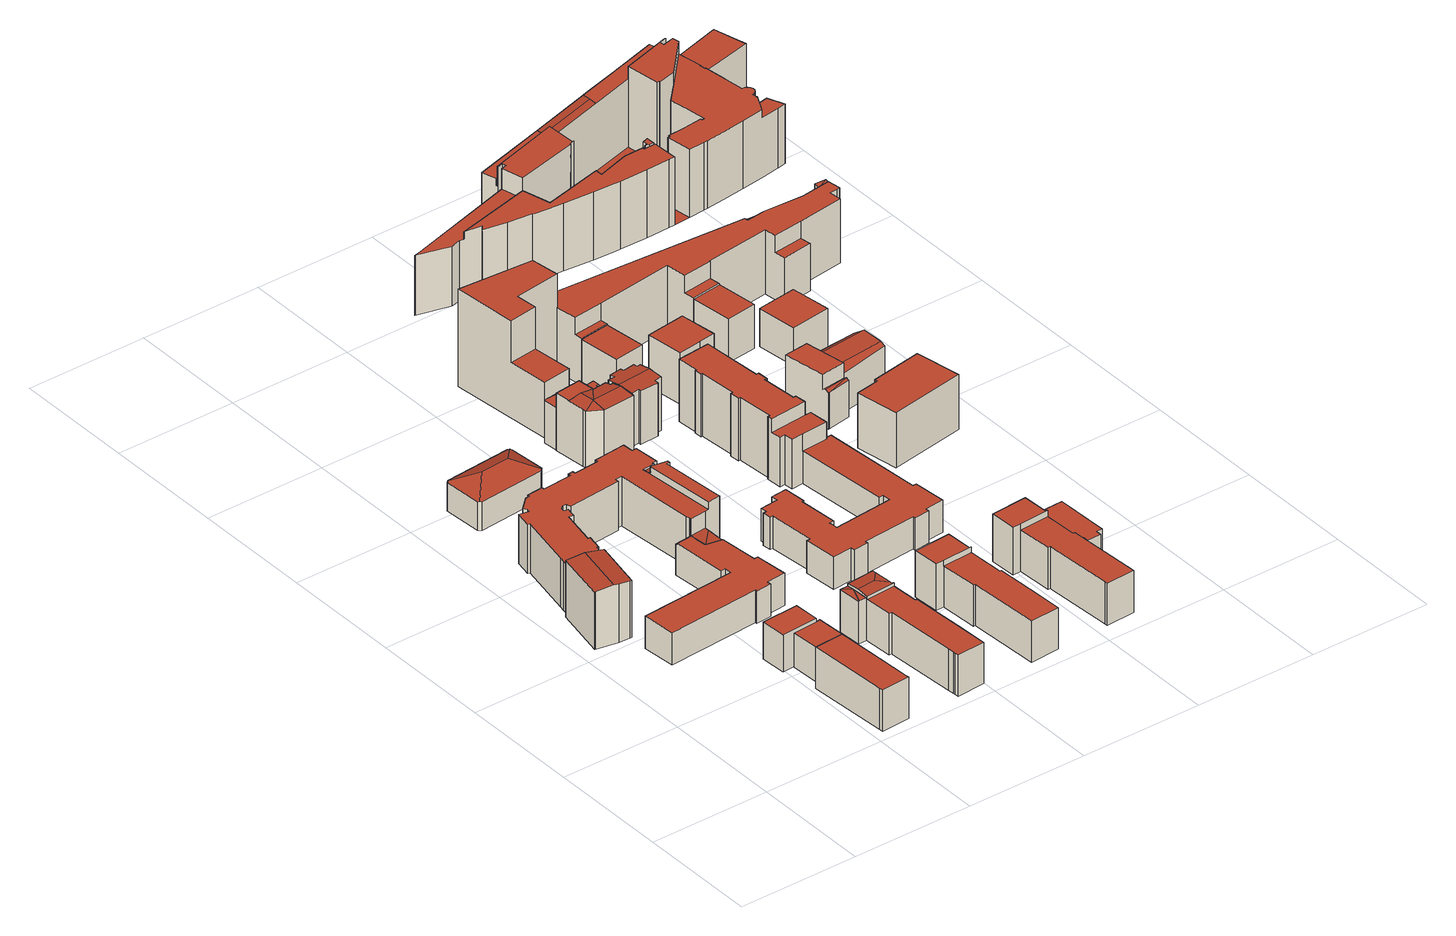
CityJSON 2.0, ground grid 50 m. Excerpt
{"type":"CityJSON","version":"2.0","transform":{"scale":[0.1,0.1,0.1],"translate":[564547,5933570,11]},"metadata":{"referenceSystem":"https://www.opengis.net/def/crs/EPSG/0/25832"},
"CityObjects":{
"building1":{"type":"Building","attributes":{"Gemeindeschluessel":"02000000","Geometrietyp2DReferenz":"3000","function":"31001_1010","roofType":"3100","measuredHeight":24.66,"storeysAboveGround":6},"geometry":[{"type":"MultiSurface","lod":"2","boundaries":[[[0,1,2,3,4,5]],[[6,7,8,9,10,11,2,1]],[[12,5,4,13]],[[13,4,3,14]],[[15,0,5,12]],[[16,11,10,17]],[[17,10,9,18]],[[18,9,8,19]],[[19,8,7,20]],[[20,7,6,21]],[[21,6,1,0,15]],[[14,3,2,11,16]],[[14,16,17,18,19,20,21,15,12,13]]],"semantics":{"surfaces":[{"type":"RoofSurface"},{"type":"WallSurface"},{"type":"GroundSurface"}],"values":[0,0,1,1,1,1,1,1,1,1,1,1,2]}}]},
"building2":{"type":"Building","attributes":{"Gemeindeschluessel":"02000000","Geometrietyp2DReferenz":"3000","function":"31001_1120","roofType":"1000","measuredHeight":17.23,"storeysAboveGround":6},"geometry":[{"type":"MultiSurface","lod":"2","boundaries":[[[22,23,24,25]],[[25,24,26,27]],[[27,26,28,29]],[[29,28,30,31]],[[31,30,32,33]],[[23,22,33,32]],[[33,22,25,27,29,31]],[[23,32,30,28,26,24]]],"semantics":{"surfaces":[{"type":"WallSurface"},{"type":"GroundSurface"},{"type":"RoofSurface"}],"values":[0,0,0,0,0,0,1,2]}}]},
"building3":{"type":"Building","attributes":{"Gemeindeschluessel":"02000000","Geometrietyp2DReferenz":"3000","function":"31001_1010","roofType":"1000","measuredHeight":15.51,"storeysAboveGround":5},"geometry":[{"type":"MultiSurface","lod":"2","boundaries":[[[34,35,36,37]],[[38,39,40,41]],[[39,36,35,40]],[[40,35,34,41]],[[38,37,36,39]],[[38,41,34,37]]],"semantics":{"surfaces":[{"type":"RoofSurface"},{"type":"GroundSurface"},{"type":"WallSurface"}],"values":[0,1,2,2,2,2]}}]},
"building4":{"type":"Building","attributes":{"Gemeindeschluessel":"02000000","Geometrietyp2DReferenz":"3000","function":"31001_1010","roofType":"1000","measuredHeight":14.27,"storeysAboveGround":5},"geometry":[{"type":"MultiSurface","lod":"2","boundaries":[[[42,43,44,45]],[[45,44,46,47]],[[48,32,43,42]],[[49,23,32,48]],[[23,49,47,46]],[[47,49,48,42,45]],[[23,46,44,43,32]]],"semantics":{"surfaces":[{"type":"WallSurface"},{"type":"GroundSurface"},{"type":"RoofSurface"}],"values":[0,0,0,0,0,1,2]}}]},
"building5":{"type":"Building","attributes":{"Gemeindeschluessel":"02000000","Geometrietyp2DReferenz":"3000","function":"31001_1010","roofType":"1000","measuredHeight":23.91,"storeysAboveGround":6},"geometry":[{"type":"MultiSurface","lod":"2","boundaries":[[[50,51,52,53,54]],[[55,52,51]],[[56,57,58,59,60]],[[61,62,63,58,57]],[[64,65,66,67,68,69,70,71]],[[72,73,74,75]],[[14,76,77,78]],[[78,77,79,80]],[[81,82,83,84]],[[84,83,85,86]],[[86,85,87,88]],[[88,87,89,90]],[[17,91,92,16]],[[93,94,95,96]],[[97,98,99,100]],[[101,102,103,104]],[[104,103,105,106]],[[106,105,107,108]],[[108,107,109,110]],[[110,109,111,112]],[[112,111,113,114]],[[115,116,102,101]],[[117,118,119,120]],[[121,122,123,124]],[[124,123,125,126]],[[126,125,127,128]],[[129,130,131,132]],[[72,133,134,73]],[[50,135,51]],[[136,137,138,139]],[[140,141,142,143]],[[143,142,144,145]],[[60,146,56]],[[53,147,148,54]],[[149,150,151,152]],[[51,135,153,55]],[[154,155,156,157]],[[157,156,158,159]],[[159,158,160,161]],[[161,160,162,163]],[[164,165,166,167]],[[167,166,168,169]],[[169,168,170,171]],[[171,170,172,173]],[[59,174,146,60]],[[175,63,62,176]],[[57,71,70,61]],[[177,69,68,178]],[[178,68,67,179]],[[179,67,66,180]],[[180,66,65,181]],[[182,183,184,18]],[[185,186,187,188]],[[155,154,189,147,53,52,55,153]],[[190,138,137,162,160,158,156,155,153,135,50,134,133,191,192,193,194]],[[189,154,157,159,161,163,136,139,195,196,197,198,199,200,149,152,201,129,132,117,120,93,96,202,185,188,81,84,86,88,90,182,18,17,16,14,78,80,97,100,203,204,115,101,104,106,108,110,112,114,121,124,126,128,140,143,145,164,167,169,171,173,175,176,177,178,179,180,181]],[[92,91,184,183,89,87,85,83,82,187,186,205,95,94,119,118,131,130,206,151,150,207,148,147,208,56,146,174,172,170,168,166,165,144,142,141,127,125,123,122,113,111,109,107,105,103,102,116,209,210,99,98,79,77,76]],[[79,98,97,80]],[[89,183,182,90]],[[197,196,194,193]],[[131,118,117,132]],[[127,141,140,128]],[[200,199,191,133,72,75]],[[151,206,201,152]],[[175,173,172,174,59,58,63]],[[177,176,62,61,70,69]],[[56,208,64,71,57]],[[149,200,75,74,207,150]],[[73,134,50,54,148,207,74]],[[189,181,65,64,208,147]],[[144,165,164,145]],[[136,163,162,137]],[[199,198,192,191]],[[198,197,193,192]],[[206,130,129,201]],[[113,122,121,114]],[[195,139,138,190]],[[196,195,190,194]],[[119,94,93,120]],[[209,116,115,204]],[[210,209,204,203]],[[99,210,203,100]],[[184,91,17,18]],[[187,82,81,188]],[[205,186,185,202]],[[95,205,202,96]],[[92,76,14,16]]],"semantics":{"surfaces":[{"type":"RoofSurface"},{"type":"WallSurface"},{"type":"GroundSurface"}],"values":[0,0,0,0,0,0,1,1,1,1,1,1,1,1,1,1,1,1,1,1,1,1,1,1,1,1,1,1,1,1,1,1,1,1,1,1,1,1,1,1,1,1,1,1,1,1,1,1,1,1,1,1,1,1,0,2,0,1,1,1,1,1,1,1,1,1,1,1,1,1,1,1,1,1,1,1,1,1,1,1,1,1,1,1,1,1,1]}}]},
"building6":{"type":"Building","attributes":{"name":"Englische Kirche","Gemeindeschluessel":"02000000","Geometrietyp2DReferenz":"3000","function":"31001_3040","roofType":"3200","measuredHeight":16.23,"storeysAboveGround":2},"geometry":[{"type":"MultiSurface","lod":"2","boundaries":[[[211,212,213,214,215]],[[216,217,218,219,213,212]],[[220,211,215,221]],[[222,217,216,223]],[[222,223,220,221,224,225,226,227]],[[228,224,221,215,214]],[[218,217,222,227,229]],[[229,227,226,230]],[[226,225,231,232,230]],[[231,225,224,228]],[[220,223,216,212,211]],[[229,230,232,219,218]],[[231,228,214,213,219,232]]],"semantics":{"surfaces":[{"type":"RoofSurface"},{"type":"WallSurface"},{"type":"GroundSurface"}],"values":[0,0,1,1,2,1,1,1,1,1,1,0,0]}}]},
"building7":{"type":"Building","attributes":{"Gemeindeschluessel":"02000000","Geometrietyp2DReferenz":"3000","function":"31001_1120","roofType":"1000","measuredHeight":19.7,"storeysAboveGround":6},"geometry":[{"type":"MultiSurface","lod":"2","boundaries":[[[233,234,235,236]],[[237,238,234,233]],[[239,234,238]],[[235,234,239,240,241,242]],[[243,244,245,246,247]],[[248,249,250,251,252,244,243]],[[252,245,244]],[[253,251,250,254]],[[255,256,257,258]],[[258,257,259,260]],[[260,259,261,262]],[[262,261,263,264]],[[264,263,265,266]],[[266,265,267,268]],[[268,267,269,270]],[[270,269,271,272]],[[272,271,273,274]],[[274,273,275,276]],[[276,275,277,242,241,240,278]],[[279,280,281,253,254,255,258,260,262,264,266,268,270,272,274,276,278]],[[281,280,236,235,247,246]],[[279,278,240,239,238,237]],[[253,281,246,245,252,251]],[[282,249,248,242,277]],[[255,254,250,249,282,256]],[[235,242,248,243,247]],[[280,279,237,233,236]],[[282,277,275,273,271,269,267,265,263,261,259,257,256]]],"semantics":{"surfaces":[{"type":"RoofSurface"},{"type":"WallSurface"},{"type":"GroundSurface"}],"values":[0,0,0,0,0,0,0,1,1,1,1,1,1,1,1,1,1,1,1,2,1,1,1,1,1,1,1,0]}}]},
"building8":{"type":"Building","attributes":{"Gemeindeschluessel":"02000000","Geometrietyp2DReferenz":"3000","function":"31001_1120","roofType":"1000","measuredHeight":19.45,"storeysAboveGround":6},"geometry":[{"type":"MultiSurface","lod":"2","boundaries":[[[283,284,285,286,287,288,289,290,291]],[[292,293,294,295]],[[296,297,298,299]],[[299,298,300,301]],[[288,302,303,289]],[[304,287,286,305]],[[305,286,285,306]],[[307,284,283,308]],[[309,291,290,310]],[[309,310,311,292,295,296,299,301,304,305,306,307,308]],[[309,308,283,291]],[[307,306,285,284]],[[311,310,290,289,303]],[[304,301,300,302,288,287]],[[293,292,311,303]],[[297,296,295,294]],[[297,294,293,303,302,300,298]]],"semantics":{"surfaces":[{"type":"RoofSurface"},{"type":"WallSurface"},{"type":"GroundSurface"}],"values":[0,1,1,1,1,1,1,1,1,2,1,1,1,1,1,1,0]}}]},
"building9":{"type":"Building","attributes":{"Gemeindeschluessel":"02000000","Geometrietyp2DReferenz":"3000","function":"31001_1120","roofType":"3100","measuredHeight":24.82,"storeysAboveGround":5},"geometry":[{"type":"MultiSurface","lod":"2","boundaries":[[[312,313,314,315,316,317]],[[314,318,319,315]],[[320,321,322,323,324,325,326]],[[327,328,329,330]],[[326,331,332,320]],[[330,333,334,318,327]],[[318,334,319]],[[316,335,317]],[[336,313,312,337]],[[338,339,313,336]],[[340,325,324,341]],[[341,324,323,342]],[[342,323,322,343]],[[343,322,321,344]],[[327,318,345,328]],[[346,347,348,349]],[[350,351,352,353]],[[354,338,336,337,355,340,341,342,343,344,356,357,358,346,349,350,353]],[[359,355,337,312,317,335]],[[360,361,354,353,352]],[[350,349,348,362,351]],[[346,358,329,328,345,347]],[[339,338,354,361]],[[316,315,319]],[[358,357,333,330,329]],[[333,357,356,332]],[[356,344,321,320,332]],[[340,355,359,331,326,325]],[[314,360,352,351,362]],[[314,362,348,347,345,318]],[[339,361,360,314,313]],[[332,331,359,335,316,319,334,333]]],"semantics":{"surfaces":[{"type":"RoofSurface"},{"type":"WallSurface"},{"type":"GroundSurface"}],"values":[0,0,0,0,1,1,1,1,1,1,1,1,1,1,1,1,1,2,1,1,1,1,1,1,1,1,1,1,0,0,0,0]}}]},
"building10":{"type":"Building","attributes":{"Gemeindeschluessel":"02000000","Geometrietyp2DReferenz":"3000","function":"31001_1120","roofType":"3200","measuredHeight":22.67,"storeysAboveGround":5},"geometry":[{"type":"MultiSurface","lod":"2","boundaries":[[[363,364,365,366]],[[364,367,368,365]],[[369,363,366,370]],[[371,365,368,372]],[[373,374,375,376]],[[376,375,377,378]],[[369,370,371,372,379,373,376,378]],[[364,363,369,378,377]],[[374,373,379,380]],[[379,372,368,367,380]],[[371,370,366,365]],[[374,380,367,364,377,375]]],"semantics":{"surfaces":[{"type":"RoofSurface"},{"type":"WallSurface"},{"type":"GroundSurface"}],"values":[0,0,1,1,1,1,2,1,1,1,1,0]}}]},
"building11":{"type":"Building","attributes":{"Gemeindeschluessel":"02000000","Geometrietyp2DReferenz":"3000","function":"31001_1010","roofType":"3100","measuredHeight":23.07,"storeysAboveGround":7},"geometry":[{"type":"MultiSurface","lod":"2","boundaries":[[[381,382,383,384,385,386,387,388,389,390,391]],[[392,393,394,395,396,397,398,399,383,382]],[[400,391,390,401]],[[401,390,389,402]],[[402,389,388,403]],[[403,388,387,404]],[[404,387,386,405]],[[405,386,385,406]],[[406,385,384,407]],[[408,381,391,400]],[[409,399,398,410]],[[410,398,397,411]],[[411,397,396,412]],[[412,396,395,413]],[[413,395,394,414]],[[414,394,393,415]],[[415,393,392,416]],[[416,392,382,381,408]],[[407,384,383,399,409]],[[407,409,410,411,412,413,414,415,416,408,400,401,402,403,404,405,406]]],"semantics":{"surfaces":[{"type":"RoofSurface"},{"type":"WallSurface"},{"type":"GroundSurface"}],"values":[0,0,1,1,1,1,1,1,1,1,1,1,1,1,1,1,1,1,1,2]}}]},
"building12":{"type":"Building","attributes":{"Gemeindeschluessel":"02000000","Geometrietyp2DReferenz":"3000","function":"31001_1010","roofType":"1000","measuredHeight":26.21,"storeysAboveGround":8},"geometry":[{"type":"MultiSurface","lod":"2","boundaries":[[[417,418,419,420]],[[420,419,421,422]],[[423,424,425,426]],[[426,425,418,417]],[[427,428,429,430]],[[431,432,433,434]],[[434,433,435,436]],[[436,435,428,427]],[[437,438,439,440]],[[440,439,441,442]],[[443,444,445,446]],[[447,448,449,450]],[[450,449,451,452]],[[453,454,455,456]],[[456,455,457,458]],[[458,457,459,460]],[[460,459,461,462]],[[462,461,463,464]],[[464,463,465,466]],[[466,465,467,468]],[[468,467,448,447]],[[469,470,471,472]],[[472,471,473,474]],[[475,476,477,478]],[[478,477,479,480]],[[480,479,481,482]],[[482,481,483,484]],[[484,483,485,486]],[[486,485,487,488]],[[489,490,491,492]],[[493,494,495,496]],[[496,495,497,498]],[[498,497,499,500]],[[501,502,503,504]],[[505,506,507,508]],[[509,510,511,512]],[[512,511,513,514]],[[515,516,517,518]],[[492,491,519,520,521]],[[510,509,522,523]],[[500,499,444,443]],[[524,525,526,527]],[[493,496,498,500,443,446,431,434,436,427,430,423,426,417,420,422,528,529,515,518,437,440,442,526,525,489,492,521,469,472,474,453,456,458,460,462,464,466,468,447,450,452,475,478,480,482,484,486,488,530,501,504,522,509,512,514]],[[429,428,435,433,432,445,444,499,497,495,494,513,511,510,523,505,508,519,491,490,524,527,441,439,438,517,516,531,532,421,419,418,425,424]],[[520,507,506,503,502,533,534,535,473,471,470]],[[531,516,515,529]],[[476,475,452,451]],[[513,494,493,514]],[[522,504,503,506,505,523]],[[524,490,489,525]],[[507,520,519,508]],[[533,502,501,530]],[[530,488,487,536,534,533]],[[520,470,469,521]],[[453,474,473,535,537,454]],[[537,535,534,536]],[[441,527,526,442]],[[517,438,437,518]],[[532,531,529,528]],[[445,432,431,446]],[[429,424,423,430]],[[421,532,528,422]],[[537,536,487,485,483,481,479,477,476,451,449,448,467,465,463,461,459,457,455,454]]],"semantics":{"surfaces":[{"type":"WallSurface"},{"type":"GroundSurface"},{"type":"RoofSurface"}],"values":[0,0,0,0,0,0,0,0,0,0,0,0,0,0,0,0,0,0,0,0,0,0,0,0,0,0,0,0,0,0,0,0,0,0,0,0,0,0,0,0,0,0,1,2,2,0,0,0,0,0,0,0,0,0,0,0,0,0,0,0,0,0,2]}}]},
"building13":{"type":"Building","attributes":{"Gemeindeschluessel":"02000000","Geometrietyp2DReferenz":"3000","function":"31001_1010","roofType":"1000","measuredHeight":18.16,"storeysAboveGround":6},"geometry":[{"type":"MultiSurface","lod":"2","boundaries":[[[538,539,540,541]],[[542,543,544,545]],[[542,541,540,543]],[[543,540,539,544]],[[544,539,538,545]],[[545,538,541,542]]],"semantics":{"surfaces":[{"type":"RoofSurface"},{"type":"GroundSurface"},{"type":"WallSurface"}],"values":[0,1,2,2,2,2]}}]},
"building14":{"type":"Building","attributes":{"Gemeindeschluessel":"02000000","Geometrietyp2DReferenz":"3000","function":"31001_1120","roofType":"1000","measuredHeight":19.82,"storeysAboveGround":6},"geometry":[{"type":"MultiSurface","lod":"2","boundaries":[[[546,547,548,549,550,551,552,553,554]],[[555,556,557,558]],[[559,560,561,562]],[[562,561,563,564]],[[551,565,566,552]],[[567,550,549,568]],[[569,548,547,570]],[[570,547,546,571]],[[572,554,553,573]],[[572,573,574,555,558,559,562,564,567,568,569,570,571]],[[569,568,549,548]],[[572,571,546,554]],[[574,573,553,552,566,575]],[[567,564,563,565,551,550]],[[556,555,574,575]],[[560,559,558,557]],[[560,557,556,575,566,565,563,561]]],"semantics":{"surfaces":[{"type":"RoofSurface"},{"type":"WallSurface"},{"type":"GroundSurface"}],"values":[0,1,1,1,1,1,1,1,1,2,1,1,1,1,1,1,0]}}]},
"building15":{"type":"Building","attributes":{"Gemeindeschluessel":"02000000","Geometrietyp2DReferenz":"3000","function":"31001_1010","roofType":"1000","measuredHeight":21.55,"storeysAboveGround":7},"geometry":[{"type":"MultiSurface","lod":"2","boundaries":[[[576,577,578,579]],[[578,580,581,579]],[[582,577,576,583]],[[584,585,586,587]],[[583,576,579,581,588,589]],[[590,582,583,589,584,587]],[[582,590,591,580,578,577]],[[591,590,587,586]],[[585,584,589,588]],[[585,588,581,580,591,586]]],"semantics":{"surfaces":[{"type":"RoofSurface"},{"type":"WallSurface"},{"type":"GroundSurface"}],"values":[0,1,1,1,1,2,1,1,1,0]}}]},
"building16":{"type":"Building","attributes":{"Gemeindeschluessel":"02000000","Geometrietyp2DReferenz":"3000","function":"31001_3074","roofType":"1000","measuredHeight":9},"geometry":[{"type":"MultiSurface","lod":"2","boundaries":[[[592,593,594,595,596,597,598,599]],[[600,601,602,603,604,605,606,607]],[[607,606,593,592]],[[606,605,594,593]],[[605,604,595,594]],[[604,603,596,595]],[[603,602,597,596]],[[602,601,598,597]],[[601,600,599,598]],[[600,607,592,599]]],"semantics":{"surfaces":[{"type":"GroundSurface"},{"type":"RoofSurface"},{"type":"WallSurface"}],"values":[0,1,2,2,2,2,2,2,2,2]}}]},
"building17":{"type":"Building","attributes":{"Gemeindeschluessel":"02000000","Geometrietyp2DReferenz":"3000","function":"31001_1010","roofType":"1000","measuredHeight":23.04,"storeysAboveGround":8},"geometry":[{"type":"MultiSurface","lod":"2","boundaries":[[[608,609,610,611]],[[611,610,612,613]],[[613,612,614,615]],[[615,614,616,617]],[[617,616,618,619]],[[619,618,620,621]],[[622,623,624,625]],[[623,622,621,620]],[[626,627,609,608]],[[625,624,627,626]],[[625,626,608,611,613,615,617,619,621,622]],[[627,624,623,620,618,616,614,612,610,609]]],"semantics":{"surfaces":[{"type":"WallSurface"},{"type":"GroundSurface"},{"type":"RoofSurface"}],"values":[0,0,0,0,0,0,0,0,0,0,1,2]}}]},
"building18":{"type":"Building","attributes":{"Gemeindeschluessel":"02000000","Geometrietyp2DReferenz":"3000","function":"31001_2010","roofType":"1000","measuredHeight":40.8,"storeysAboveGround":11},"geometry":[{"type":"MultiSurface","lod":"2","boundaries":[[[628,629,630,631]],[[632,633,634,635]],[[636,637,638,639]],[[640,641,642]],[[643,644,641,640]],[[645,646,647,648]],[[649,650,651,652]],[[652,651,653,654]],[[630,655,656,631]],[[657,629,628,658]],[[634,659,660,635]],[[661,633,632,662]],[[663,664,665,666]],[[666,665,667,668]],[[638,669,670,639]],[[671,637,636,672]],[[673,640,642,674]],[[675,676,677,678]],[[678,677,679,680]],[[680,679,681,682]],[[653,651,650,645,648]],[[647,646,683,684,685,686]],[[687,660,659,688,689,670,669,690,681,679,677,676,691,692,667,665,664,693,694,695,656,655]],[[654,653,648,647,686,696]],[[697,683,646,645,650,649]],[[698,695,694,684,683,697]],[[699,693,664,663]],[[662,632,635,660,687,700]],[[674,642,641,644,701,696,686,685,702]],[[703,673,674,702,699,663,666,668]],[[704,705,671,672,706,707,661,662,700,708,657,658,698,697,649,652,654,696,701,675,678,680,682]],[[708,700,687,655]],[[707,706,689,688]],[[706,672,636,639,670,689]],[[705,704,690,669]],[[704,682,681,690]],[[675,701,644,643,691,676]],[[692,691,643,640,673,703]],[[671,705,669,638,637]],[[703,668,667,692]],[[661,707,688,659,634,633]],[[698,658,628,631,656,695]],[[657,708,655,630,629]],[[685,684,694,693,699,702]]],"semantics":{"surfaces":[{"type":"RoofSurface"},{"type":"WallSurface"},{"type":"GroundSurface"}],"values":[0,0,0,0,0,1,1,1,1,1,1,1,1,1,1,1,1,1,1,1,0,0,0,1,1,1,1,1,1,0,2,1,1,1,1,1,1,1,1,1,1,1,1,1]}}]},
"building19":{"type":"Building","attributes":{"Gemeindeschluessel":"02000000","Geometrietyp2DReferenz":"3000","function":"31001_1010","roofType":"1000","measuredHeight":21.64,"storeysAboveGround":8},"geometry":[{"type":"MultiSurface","lod":"2","boundaries":[[[709,710,711,712,713,714]],[[715,716,717]],[[718,716,715]],[[719,720,721,722,718,715]],[[723,724,725,726,727,728]],[[729,730,731,724,723]],[[732,733,730,729]],[[729,714,713,732]],[[716,712,711,717]],[[734,721,720,735]],[[735,720,719,736]],[[737,727,726,738]],[[738,726,725,739]],[[740,733,732,741]],[[736,719,715,717,711,710,742]],[[743,734,735,736,742,737,738,739,744,740,741]],[[737,742,710,709,728,727]],[[743,741,732,713,712,716,718,745]],[[722,721,734,743,745]],[[740,744,731,730,733]],[[744,739,725,724,731]],[[709,714,729,723,728]],[[722,745,718]]],"semantics":{"surfaces":[{"type":"RoofSurface"},{"type":"WallSurface"},{"type":"GroundSurface"}],"values":[0,0,0,0,0,0,0,1,1,1,1,1,1,1,1,2,1,1,1,1,1,1,0]}}]},
"building20":{"type":"Building","attributes":{"Gemeindeschluessel":"02000000","Geometrietyp2DReferenz":"3000","function":"31001_1010","roofType":"1000","measuredHeight":18.41,"storeysAboveGround":6},"geometry":[{"type":"MultiSurface","lod":"2","boundaries":[[[746,747,748,749]],[[750,751,752,753]],[[750,749,748,751]],[[751,748,747,752]],[[752,747,746,753]],[[753,746,749,750]]],"semantics":{"surfaces":[{"type":"RoofSurface"},{"type":"GroundSurface"},{"type":"WallSurface"}],"values":[0,1,2,2,2,2]}}]},
"building21":{"type":"Building","attributes":{"Gemeindeschluessel":"02000000","Geometrietyp2DReferenz":"3000","function":"31001_1010","roofType":"1000","measuredHeight":16.06,"storeysAboveGround":5},"geometry":[{"type":"MultiSurface","lod":"2","boundaries":[[[754,755,756,757]],[[758,759,760,761]],[[758,757,756,759]],[[759,756,755,760]],[[760,755,754,761]],[[761,754,757,758]]],"semantics":{"surfaces":[{"type":"RoofSurface"},{"type":"GroundSurface"},{"type":"WallSurface"}],"values":[0,1,2,2,2,2]}}]},
"building22":{"type":"Building","attributes":{"Gemeindeschluessel":"02000000","Geometrietyp2DReferenz":"3000","function":"31001_2010","roofType":"1000","measuredHeight":33.76,"storeysAboveGround":17},"geometry":[{"type":"MultiSurface","lod":"2","boundaries":[[[762,763,764,765,766,767,768]],[[769,770,771]],[[772,773,774,775,776,777]],[[778,779,780,781,774,773]],[[782,783,784,785,786,787]],[[788,789,790,791,792,793,794,795,796,797,798,799]],[[800,801,802]],[[803,800,802]],[[800,804,801]],[[803,804,800]],[[805,806,807,808,809,810,811,812,813,814]],[[815,816,817]],[[818,768,767,819]],[[820,763,762,821]],[[821,762,768,818]],[[764,822,823,765]],[[814,765,823,824,805]],[[825,826,827,828]],[[828,827,829,830]],[[830,829,831,832]],[[777,833,772]],[[770,834,835,771]],[[836,837,838,813]],[[813,838,839,823,765,814]],[[765,823,839,840,766]],[[805,824,841,806]],[[806,841,842,807]],[[807,842,843,808]],[[808,843,844,845]],[[845,844,846,847]],[[847,846,848,849]],[[850,851,852,853]],[[854,855,856,857]],[[858,787,786,859]],[[859,786,785,860]],[[860,785,784,861]],[[861,784,783,862]],[[862,783,782,863]],[[863,782,787,858]],[[780,864,781]],[[775,865,776]],[[866,867,868,869]],[[869,868,870,871]],[[871,870,872,873]],[[874,875,876,877]],[[877,876,878,879]],[[879,878,867,866]],[[880,799,798,881]],[[882,797,796,883]],[[883,796,795,884]],[[885,792,791,886]],[[816,886,791,790,817]],[[817,790,789,887]],[[887,789,788,888]],[[888,788,799,880,889]],[[815,890,886,816]],[[891,892,893,894]],[[895,896,897,898]],[[898,897,899,900]],[[901,902,903,904]],[[905,906,907,908]],[[804,909,910,801]],[[911,912,913,914]],[[915,916,917,918]],[[918,917,919,920]],[[920,919,921,922]],[[922,921,923,924]],[[924,923,925,926]],[[926,925,927,928]],[[929,930,931,932]],[[932,931,933,934]],[[935,936,937,938,939,840,839,838,837,940,913,912,941,942,943]],[[831,829,827,826,944,945,946,947,948,949,852,851,950,856,855,951,848,846,844,843,842,841,824,823,822]],[[952,953,933,931,930,954,955,901,904]],[[956,957,958,900,899,959,960,961,890,815]],[[962,963,964,965,966,967,968,909,804,803,969,970]],[[971,972,973,974,934,933,953,952,904,903,975]],[[976,902,901,955,954,930,929,977,978,979,980]],[[981,982,833,777,776,865,983,984,985,986,987,988,989,990,991,992]],[[878,876,875,993,975,903,902,976,994,995,996,927,925,923,921,919,917,916,997,998,999,1000,893,892,1001,970,969,885,886,890,961,960,959,899,897,896,1002,872,870,868,867]],[[911,914,1003,1004,1005,1006,1007,861,862,1008,1009,849,1010,854,857,854,1011,879,877,879,866,1012,1013,1014,1015,1016,1017,1018,1019,1020,1021,1022,1023,1024,1025,1026,1027,1028,888,889,1029,1030,1031]],[[965,964,963,962,1032,891,894,1033,1034,1035,1036,915,918,920,922,924,926,928,1037,1038,1039,980,979,978,977,929,932,934,974,973,972,971,1040,874,877,879,1011,854,857,1041,850,853,1042,1043,1044,1045,1046,1047,825,828,830,832,1048,820,821,818,819,1049,1050,1051,1052,1053,1054,1055,1056,1057,992,991,990,989,988,987,986,1058,882,883,884,1059,1060,1061,905,908,1062,966],[958,957,956,815,817,887,888,1028,1027,1026,1025,1024,1023,1022,1021,1020,1019,1018,1017,1016,1015,1014,1013,1012,866,869,871,873,1063,895,898,900],[1008,862,863,858,859,860,861,1007,1006,1005,1004,1003,914,1064,836,813,812,811,810,809,808,845,847,849,1009]],[[775,1065,781,864,1066,880,881,985,984,983,865]],[[1047,1046,1045,946,945,944,826,825]],[[1057,1056,1055,1054,935,943,769,771,835,1067,981,992]],[[1031,1030,1029,889,880,1066,864,780,779]],[[1000,999,998,1035,1034,1033,894,893]],[[1068,967,966,1062,908,907]],[[802,801,910,906,905,1069,1070]],[[994,976,980,1039,1038,995]],[[1038,1037,928,927,996,995]],[[997,916,915,1036,1035,998]],[[1001,892,891,1032,962,970]],[[792,885,969,803,802,1070,1060,793]],[[795,794,793,1060,1059,884]],[[797,882,1058,986,985,881,798]],[[874,1040,971,975,993,875]],[[872,1002,896,895,1063,873]],[[850,1041,857,856,950,851]],[[951,855,854,1010,849,848]],[[1071,778,773,772]],[[781,1065,775,774]],[[1042,853,852,949,948,1043]],[[1044,1043,948,947,946,1045]],[[836,1064,914,913,940,837]],[[1051,1050,939,938,937,1052]],[[1054,1053,1052,937,936,935]],[[943,942,941,1072,834,770,769]],[[912,911,1031,779,778,1072,941]],[[1048,832,831,822,764,763,820]],[[767,766,840,939,1050,1049,819]],[[909,968,967,1068,907,906,910]],[[1070,1069,905,1061,1060]],[[1067,835,834,1072,778,1071,772,833,982,981]]],"semantics":{"surfaces":[{"type":"RoofSurface"},{"type":"WallSurface"},{"type":"GroundSurface"}],"values":[0,0,0,0,0,0,0,0,0,0,0,0,1,1,1,1,1,1,1,1,1,1,1,1,1,1,1,1,1,1,1,1,1,1,1,1,1,1,1,1,1,1,1,1,1,1,1,1,1,1,1,1,1,1,1,1,1,1,1,1,1,1,1,1,1,1,1,1,1,1,1,0,0,0,1,1,1,1,1,0,0,2,0,1,1,1,1,1,1,1,1,1,1,1,1,1,1,1,1,1,1,1,1,1,1,1,1,1,1,1,1,0,0,0]}}]}
},
"vertices":[
[12,977,307],[82,963,315],[125,1180,315],[65,1191,308],[52,1194,306],[10,977,306],[103,959,312],[149,957,307],[156,957,306],[197,1164,306],[197,1166,306],[163,1173,310],[10,977,68],[52,1194,68],[65,1191,68],[12,977,68],[163,1173,68],[197,1166,68],[197,1164,68],[156,957,68],[149,957,68],[103,959,68],
[616,365,37],[616,365,209],[635,31,209],[635,31,37],[636,16,209],[636,16,37],[516,9,209],[516,9,37],[515,23,209],[515,23,37],[494,358,209],[494,358,37],
[592,479,223],[585,582,223],[433,573,223],[439,470,223],[439,470,68],[433,573,68],[585,582,68],[592,479,68],
[488,473,66],[488,473,209],[592,479,209],[592,479,66],[609,481,209],[609,481,66],[494,358,66],[616,365,66],
[577,1142,203],[582,1092,198],[644,1155,204],[642,1169,205],[576,1163,205],[650,1079,198],[632,1481,274],[633,1465,278],[682,1496,270],[681,1506,267],[630,1502,267],[699,1453,278],[698,1463,276],[685,1462,277],[659,1171,307],[710,1175,307],[710,1180,307],[708,1197,307],[687,1441,307],[700,1443,307],[699,1453,307],[633,1465,307],[510,1157,198],[576,1163,198],[575,1168,198],[509,1162,198],[65,1191,274],[72,1230,274],[72,1230,68],[76,1252,274],[76,1252,68],[251,1433,68],[251,1433,274],[223,1290,274],[223,1290,68],[232,1288,274],[232,1288,68],[220,1224,274],[220,1224,68],[213,1226,274],[213,1226,68],[197,1166,274],[163,1173,274],[276,1498,68],[276,1498,274],[263,1487,274],[263,1487,68],[120,1481,68],[120,1481,274],[111,1483,274],[111,1483,68],[156,1570,68],[156,1570,274],[204,1614,274],[204,1614,68],[222,1616,274],[222,1616,68],[221,1625,274],[221,1625,68],[262,1628,274],[262,1628,68],[287,1630,274],[287,1630,68],[288,1619,274],[288,1619,68],[167,1557,68],[167,1557,274],[295,1479,68],[295,1479,274],[291,1498,274],[291,1498,68],[412,1628,68],[412,1628,274],[411,1640,274],[411,1640,68],[431,1641,274],[431,1641,68],[432,1629,274],[432,1629,68],[519,1512,68],[519,1512,274],[518,1498,274],[518,1498,68],[510,1157,203],[576,1163,203],[582,1092,203],[549,758,68],[549,758,203],[549,766,203],[549,766,68],[537,1637,68],[537,1637,274],[536,1650,274],[536,1650,68],[565,1652,274],[565,1652,68],[630,1502,274],[642,1169,274],[576,1163,274],[576,1168,68],[576,1168,274],[574,1186,274],[574,1186,68],[650,1079,203],[664,920,68],[664,920,203],[680,922,203],[680,922,68],[692,786,203],[692,786,68],[613,779,203],[613,779,68],[614,763,203],[614,763,68],[669,1661,68],[669,1661,274],[672,1618,274],[672,1618,68],[691,1619,274],[691,1619,68],[700,1514,274],[700,1514,68],[681,1512,274],[681,1512,68],[681,1506,274],[685,1462,68],[698,1463,68],[700,1443,68],[687,1441,68],[708,1197,68],[710,1180,68],[710,1175,68],[201,1164,68],[201,1164,274],[197,1164,274],[278,1469,68],[278,1469,274],[270,1429,274],[270,1429,68],[642,1169,68],[163,738,203],[528,931,203],[545,932,203],[548,903,203],[151,875,203],[163,738,68],[151,875,68],[548,903,68],[545,932,68],[528,931,68],[509,1162,68],[546,1514,68],[260,1473,68],[125,1551,68],[164,1542,68],[260,1473,274],[546,1514,274],[575,1168,274],[659,1171,274],[164,1542,274],[125,1551,274],
[117,1772,209],[123,1767,212],[200,1856,253],[111,1933,211],[107,1929,209],[130,1762,209],[406,1786,209],[412,1792,212],[324,1867,253],[117,1772,90],[107,1929,90],[406,1786,90],[130,1762,90],[117,1939,90],[393,1960,90],[405,1948,90],[418,1798,90],[117,1939,208],[418,1798,209],[405,1948,210],[393,1960,210],[399,1954,213],
[783,590,202],[803,540,222],[817,593,202],[783,591,202],[789,493,202],[791,493,204],[821,493,203],[822,493,202],[822,491,202],[823,489,202],[820,541,215],[898,546,215],[934,587,212],[934,601,211],[817,593,211],[823,489,211],[946,497,211],[946,501,211],[940,500,211],[939,510,212],[940,500,25],[946,501,25],[953,386,25],[953,386,198],[960,387,198],[960,387,25],[974,140,198],[974,140,25],[979,53,198],[979,53,25],[980,38,198],[980,38,25],[863,31,198],[863,31,25],[861,45,198],[861,45,25],[861,53,198],[861,53,25],[859,79,198],[859,79,25],[840,375,198],[840,375,25],[830,375,198],[830,375,25],[823,489,198],[822,493,25],[789,493,25],[783,591,25],[934,601,25],[946,497,198],
[1201,51,186],[1323,58,186],[1318,164,186],[1307,360,186],[1301,360,186],[1293,510,186],[1168,503,186],[1177,347,186],[1184,348,186],[1134,502,13],[1134,502,208],[1128,611,208],[1128,611,13],[1281,620,13],[1281,620,208],[1287,512,208],[1287,512,13],[1293,512,208],[1293,512,13],[1293,510,208],[1168,503,208],[1301,360,13],[1307,360,13],[1318,164,13],[1323,58,13],[1201,51,13],[1184,348,13],[1177,347,13],[1168,503,13],
[663,1881,306],[664,1867,306],[717,1894,316],[710,1955,316],[669,1953,309],[656,1952,306],[765,1958,306],[752,1957,309],[761,1988,273],[819,1996,273],[818,2005,273],[830,2007,273],[827,2034,273],[772,2027,273],[757,2025,273],[765,1958,273],[826,1962,273],[826,1967,273],[765,1959,273],[757,2025,309],[761,1988,309],[765,1959,309],[765,1958,309],[656,1952,309],[664,1867,68],[663,1881,68],[718,1835,68],[718,1835,306],[772,2027,68],[827,2034,68],[830,2007,68],[818,2005,68],[819,1996,68],[826,1962,306],[828,1939,68],[828,1939,310],[839,1941,310],[839,1941,68],[852,1849,68],[852,1849,308],[853,1841,306],[853,1841,68],[718,1834,68],[649,2014,68],[761,1988,68],[765,1959,68],[826,1967,68],[649,2014,309],[720,1834,306],[718,1834,306],[845,1901,316],
[649,2014,249],[709,2020,297],[644,2072,250],[643,2072,249],[762,2086,249],[762,2087,249],[649,2014,70],[643,2072,70],[644,2072,70],[762,2087,70],[824,2057,70],[824,2057,202],[827,2034,201],[827,2034,70],[772,2027,246],[772,2027,70],[765,2051,70],[765,2051,249],
[839,1941,315],[843,1913,318],[986,1923,318],[980,1968,313],[966,1966,313],[964,1984,311],[915,1977,311],[913,1992,310],[863,1985,310],[865,1964,312],[836,1961,313],[852,1849,311],[884,1853,311],[885,1843,310],[964,1847,309],[963,1864,311],[993,1866,311],[991,1886,314],[988,1907,316],[836,1961,87],[865,1964,87],[863,1985,87],[913,1992,87],[915,1977,87],[964,1984,87],[966,1966,87],[980,1968,87],[839,1941,87],[988,1907,87],[991,1886,87],[993,1866,87],[963,1864,87],[964,1847,87],[885,1843,87],[884,1853,87],[852,1849,87],
[861,1123,65],[861,1123,200],[875,1124,200],[875,1124,65],[872,1150,200],[872,1150,65],[876,1089,65],[876,1089,200],[864,1088,200],[864,1088,65],[877,899,65],[877,899,200],[892,900,200],[892,900,65],[970,753,65],[970,753,200],[969,769,200],[969,769,65],[888,762,200],[888,762,65],[1010,1096,65],[1010,1096,200],[1024,936,200],[1024,936,65],[1005,934,200],[1005,934,65],[1034,769,65],[1034,769,200],[1035,759,200],[1035,759,65],[1095,1806,65],[1095,1806,327],[1102,1807,327],[1102,1807,65],[1096,1896,327],[1096,1896,65],[1121,1431,65],[1121,1431,327],[1129,1432,327],[1129,1432,65],[1117,1582,327],[1117,1582,65],[1109,1581,327],[1109,1581,65],[1106,1621,327],[1106,1621,65],[1115,1622,327],[1115,1622,65],[1103,1777,327],[1103,1777,65],[1097,1776,327],[1097,1776,65],[1151,1333,65],[1151,1333,271],[1148,1370,271],[1148,1370,65],[1126,1368,271],[1126,1368,65],[1230,1908,65],[1230,1908,327],[1248,1660,327],[1248,1660,65],[1258,1660,327],[1258,1660,65],[1261,1616,327],[1261,1616,65],[1251,1615,327],[1251,1615,65],[1263,1471,327],[1263,1471,65],[1274,1471,327],[1274,1471,65],[1254,954,65],[1254,954,200],[1234,952,200],[1234,952,65],[1320,798,65],[1320,798,200],[1321,783,200],[1321,783,65],[1256,777,200],[1256,777,65],[1255,787,200],[1255,787,65],[1304,1425,65],[1304,1425,271],[1310,1352,271],[1310,1352,65],[1311,1352,200],[1311,1352,271],[1311,1346,271],[1311,1346,200],[1372,939,65],[1372,939,200],[1387,940,200],[1387,940,65],[1399,805,200],[1399,805,65],[1011,1189,65],[1011,1189,200],[1018,1097,200],[1018,1097,65],[1201,1337,200],[1201,1337,271],[1201,1337,65],[1337,1354,65],[1337,1354,200],[1257,921,200],[1257,921,65],[1008,899,65],[1008,899,200],[947,1156,65],[945,1183,65],[1278,1423,65],[945,1183,200],[947,1156,200],[1278,1423,271],[1278,1424,271],[1123,1411,271],[1278,1424,327],[1123,1411,327],
[962,2076,284],[1085,2091,284],[1064,2261,284],[941,2246,284],[941,2246,102],[1064,2261,102],[1085,2091,102],[962,2076,102],
[1551,89,181],[1552,77,181],[1672,84,181],[1654,391,181],[1647,390,181],[1640,526,181],[1517,519,181],[1525,376,181],[1535,376,181],[1484,518,6],[1484,518,205],[1478,627,205],[1478,627,6],[1628,636,6],[1628,636,205],[1634,530,205],[1634,530,6],[1639,531,205],[1639,531,6],[1640,526,205],[1517,519,205],[1647,390,6],[1654,391,6],[1672,84,6],[1552,77,6],[1551,89,6],[1535,376,6],[1525,376,6],[1517,520,6],[1517,520,205],
[1138,1899,255],[1230,1908,255],[1227,1951,255],[1133,1940,255],[1227,1951,313],[1133,1940,313],[1230,1908,97],[1138,1899,97],[1278,2113,97],[1278,2113,313],[1297,1960,313],[1297,1960,97],[1115,2093,313],[1115,2093,97],[1227,1952,97],[1227,1952,313],
[1780,400,48],[1755,399,48],[1756,376,48],[1698,374,48],[1697,397,48],[1674,396,48],[1667,614,48],[1773,617,48],[1773,617,138],[1667,614,138],[1674,396,138],[1697,397,138],[1698,374,138],[1756,376,138],[1755,399,138],[1780,400,138],
[1470,1376,78],[1470,1376,308],[1472,1377,308],[1472,1377,78],[1473,1377,308],[1473,1377,78],[1536,1387,308],[1536,1387,78],[1569,1393,308],[1569,1393,78],[1567,1404,308],[1567,1404,78],[1782,1440,308],[1782,1440,78],[1815,1251,78],[1815,1251,308],[1503,1199,308],[1503,1199,78],[1500,1198,78],[1500,1198,308],
[941,2246,289],[1064,2261,289],[1060,2292,289],[937,2277,289],[1398,2203,288],[1521,2218,288],[1515,2262,288],[1393,2247,288],[1794,2202,289],[1917,2217,289],[1911,2262,289],[1789,2247,289],[2090,2388,358],[2133,2407,363],[2087,2409,363],[2135,2394,358],[2133,2406,363],[744,2253,324],[744,2253,499],[627,2238,499],[627,2238,324],[761,2089,91],[761,2089,324],[762,2087,324],[762,2087,91],[644,2072,324],[644,2072,91],[1060,2292,360],[937,2277,360],[1064,2261,91],[941,2246,91],[1515,2262,360],[1393,2247,360],[1521,2218,91],[1398,2203,91],[1770,2394,324],[1770,2394,360],[1771,2380,360],[1771,2380,324],[1848,2389,360],[1848,2389,324],[1911,2262,360],[1789,2247,360],[1917,2217,91],[1794,2202,91],[2090,2388,324],[2087,2409,324],[2142,2342,91],[2142,2342,360],[2142,2340,360],[2142,2340,91],[2130,2338,360],[2130,2338,91],[2098,2335,360],[2098,2335,91],[735,2342,499],[926,2365,499],[911,2483,499],[600,2503,499],[1382,2332,360],[1515,2263,360],[1782,2296,360],[2103,2285,360],[2135,2394,360],[2016,2379,360],[915,2448,360],[926,2365,360],[926,2366,360],[600,2503,91],[735,2342,91],[926,2366,91],[915,2448,324],[1382,2332,91],[2133,2406,91],[911,2483,324],[2016,2379,324],[2103,2285,91],[1911,2262,91],[1782,2296,91],[1515,2263,91],[1060,2292,91],
[1515,1719,310],[1415,1710,310],[1443,1538,310],[1544,1548,310],[1542,1556,310],[1537,1588,310],[1446,1523,254],[1544,1548,247],[1443,1538,247],[1546,1536,254],[1448,1508,247],[1449,1508,247],[1450,1509,247],[1452,1509,247],[1524,1666,290],[1740,1686,290],[1732,1736,252],[1731,1739,249],[1587,1726,249],[1515,1719,249],[1537,1588,279],[1753,1608,279],[1752,1614,280],[1542,1556,255],[1756,1591,267],[1450,1509,94],[1449,1508,94],[1448,1508,94],[1587,1726,94],[1731,1739,94],[1732,1736,94],[1756,1591,94],[1542,1556,94],[1415,1710,94],[1548,1525,94],[1752,1614,94],[1548,1525,247],
[1419,2033,284],[1542,2048,284],[1521,2218,284],[1398,2203,284],[1398,2203,100],[1521,2218,100],[1542,2048,100],[1419,2033,100],
[1588,1885,255],[1752,1905,255],[1731,2071,255],[1568,2051,255],[1568,2051,95],[1731,2071,95],[1752,1905,95],[1588,1885,95],
[881,2897,346],[919,2907,346],[938,2904,346],[1252,2977,346],[1230,3066,346],[776,2940,346],[745,2932,346],[1226,3086,350],[1238,3090,350],[1225,3092,350],[1518,3222,379],[1518,3202,381],[1776,3274,381],[1776,3292,379],[1775,3308,378],[1517,3236,378],[1519,3183,379],[1519,3168,378],[1778,3240,378],[1777,3257,379],[1771,2929,379],[1787,2927,379],[1786,2963,379],[1761,2955,379],[1766,2937,379],[1754,2936,379],[1976,3150,431],[1985,3152,431],[1986,3148,431],[2057,3164,431],[2188,3304,431],[2183,3331,431],[2168,3327,431],[2136,3319,431],[2134,3336,431],[2163,3344,431],[2162,3347,431],[1956,3289,431],[2198,3252,355],[2190,3307,335],[2188,3304,335],[2205,3200,335],[2208,3201,335],[1281,2861,95],[1527,2918,95],[1528,2888,95],[1660,2927,95],[1623,2926,95],[1506,2930,95],[1504,2922,95],[1499,2922,95],[1508,3037,95],[1252,2977,95],[1993,3097,95],[2057,3164,95],[1986,3148,95],[745,2932,95],[776,2940,95],[919,2907,95],[881,2897,95],[938,2904,379],[1252,2977,379],[1281,2861,379],[1191,2844,95],[1191,2844,379],[1092,2856,379],[1092,2856,95],[994,2873,379],[994,2873,95],[1009,2892,379],[1009,2892,95],[1517,3236,379],[1238,3090,379],[1225,3092,379],[1508,3039,95],[1508,3039,432],[1508,3037,432],[1252,2977,432],[1230,3066,432],[1527,2918,379],[1528,2888,379],[1660,2927,379],[1740,2928,379],[1740,2928,95],[1739,2920,379],[1739,2920,95],[1787,2922,379],[1787,2922,95],[1667,2813,95],[1667,2813,379],[1553,2814,379],[1553,2814,95],[1791,2816,95],[1791,2816,379],[1767,2815,379],[1767,2815,95],[1754,2936,95],[1766,2937,95],[1761,2955,95],[1786,2963,95],[1787,2927,95],[1771,2929,95],[1778,3240,379],[1775,3308,379],[1846,2924,95],[1846,2924,379],[1856,2925,379],[1856,2925,95],[1856,2933,379],[1856,2933,95],[1931,2937,379],[1931,2937,95],[1940,2825,95],[1940,2825,379],[1927,2824,379],[1927,2824,95],[1860,2820,379],[1860,2820,95],[1956,3289,379],[2162,3347,379],[2163,3344,95],[2134,3336,95],[2136,3319,95],[2188,3304,379],[2057,3164,379],[1985,3152,95],[1976,3150,95],[1956,3289,95],[1993,3097,379],[2205,3177,95],[2205,3177,379],[2208,3177,379],[2208,3177,95],[2005,2944,95],[2005,2944,379],[2006,2937,379],[2006,2937,95],[2015,2938,379],[2015,2938,95],[2243,2933,345],[2243,2933,379],[2205,2857,379],[2205,2857,345],[2224,3342,95],[2224,3342,339],[2411,3393,339],[2411,3393,95],[2208,3201,339],[2190,3307,339],[1523,3046,95],[1523,3046,432],[1529,3045,432],[1529,3045,95],[2242,3002,95],[2242,3002,379],[2251,2998,379],[2251,2998,95],[2258,2990,379],[2258,2990,95],[2262,2980,379],[2262,2980,95],[2261,2970,379],[2261,2970,95],[2256,2960,379],[2256,2960,95],[2248,2954,379],[2248,2954,95],[2293,2942,95],[2293,2942,345],[2321,2876,345],[2321,2876,95],[2286,2869,345],[2286,2869,95],[1227,3083,432],[1248,3088,432],[1249,3089,432],[1249,3088,432],[1253,3072,432],[1523,3043,432],[1519,3168,432],[1238,3090,432],[1226,3086,432],[1201,2842,379],[1288,2832,379],[1315,2829,379],[1327,2828,379],[1440,2819,379],[1530,2815,379],[1728,2814,379],[1789,2879,379],[2261,2865,345],[2264,2866,345],[2249,2934,345],[2244,2933,345],[2002,3029,95],[2003,3028,95],[2011,2970,95],[2011,2970,379],[2003,3028,379],[2002,3029,379],[2202,3199,95],[2205,3200,95],[2208,3201,95],[2400,3245,95],[2445,3255,95],[2445,3255,339],[2400,3245,339],[2205,3200,379],[2202,3199,379],[2114,2844,95],[2205,2857,95],[2261,2865,95],[2264,2866,95],[2114,2844,379],[2240,2933,379],[2249,2934,95],[2244,2933,95],[2243,2933,95],[2240,2933,95],[1208,3150,379],[1209,3151,379],[1792,3313,379],[1947,3356,379],[2144,3411,379],[2144,3411,95],[1947,3356,95],[1792,3313,95],[1775,3308,95],[1517,3236,95],[1209,3151,95],[1208,3150,95],[2019,2834,379],[2240,2934,379],[2238,2950,379],[2246,2953,379],[2238,3003,379],[2231,3003,379],[2221,3080,379],[2220,3091,379],[2202,3198,379],[2004,2944,379],[1776,3102,95],[1775,3118,95],[1781,3119,95],[1782,3119,95],[1787,2963,95],[1789,2927,95],[1789,2922,95],[1789,2879,95],[1804,2816,95],[1831,2924,95],[1807,2923,95],[1807,2928,95],[1825,2933,95],[1841,2941,95],[1843,2942,95],[1856,2951,95],[1869,2965,95],[1860,2962,95],[1850,2953,95],[1843,2977,95],[1839,2976,95],[1805,2967,95],[1799,3120,95],[1805,3120,95],[1805,3109,95],[1820,3112,95],[1801,3246,95],[1778,3240,95],[1519,3168,95],[2202,3198,95],[2220,3091,95],[2221,3080,95],[2231,3003,95],[2238,3003,95],[2246,2953,95],[2238,2950,95],[2240,2934,95],[2019,2834,95],[1728,2814,95],[1530,2815,95],[1440,2819,95],[1327,2828,95],[1315,2829,95],[1288,2832,95],[1201,2842,95],[938,2904,95],[1230,3066,95],[1253,3072,95],[1249,3088,95],[1249,3089,95],[1248,3088,95],[1227,3083,95],[1226,3086,95],[1225,3092,95],[1215,3124,95],[2162,3347,95],[2168,3327,95],[2183,3331,95],[2186,3332,95],[2432,3309,95],[2004,2944,95],[1523,3043,95],[1776,3274,379],[1801,3246,379],[1215,3124,379],[2432,3309,339],[2190,3307,95],[2188,3304,95],[1518,3202,379],[1519,3168,379]
]}
